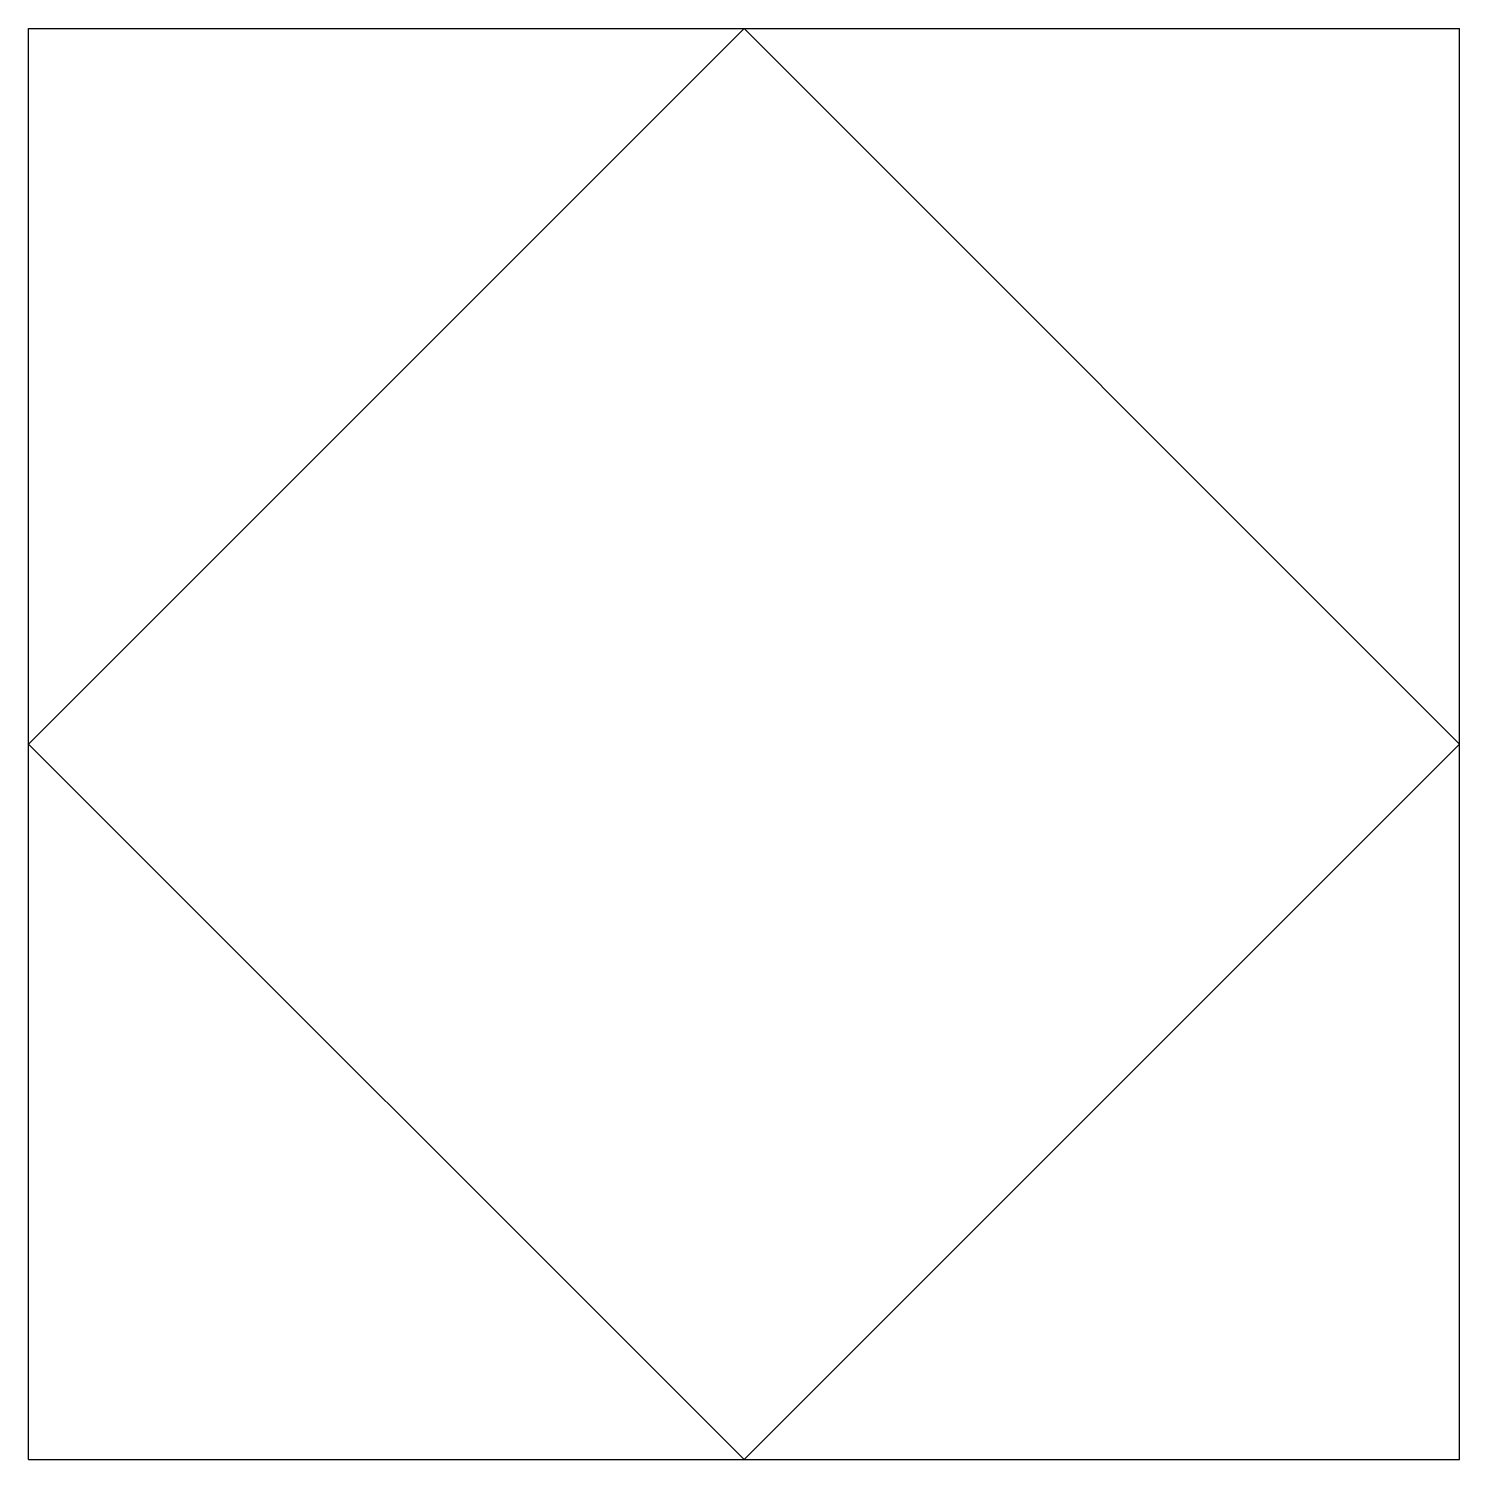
# Model space of a CAD drawing. Header units: metres. Extents: x -5 to 5, y 0 to 10.
import ezdxf

# ---------------------------------------------------------------- set-up
doc = ezdxf.new("R2010")
doc.units = ezdxf.units.M

msp = doc.modelspace()

# ---------------------------------------------------------------- linework, layer by layer
at = {"layer": 'MCD_Layer_0'}
for p, q in [((0, 10), (-5, 5)), ((5, 5), (0, 10)), ((-5, 5), (0, 0)), ((0, 0), (5, 5))]:
    msp.add_line(p, q, dxfattribs=at)
at = {"layer": 'MCD_Layer_1'}
for p, q in [((-5, 0), (-5, 10)), ((-5, 10), (5, 10)), ((5, 0), (5, 10)), ((-5, 0), (5, 0))]:
    msp.add_line(p, q, dxfattribs=at)

doc.saveas('drawing.dxf')
